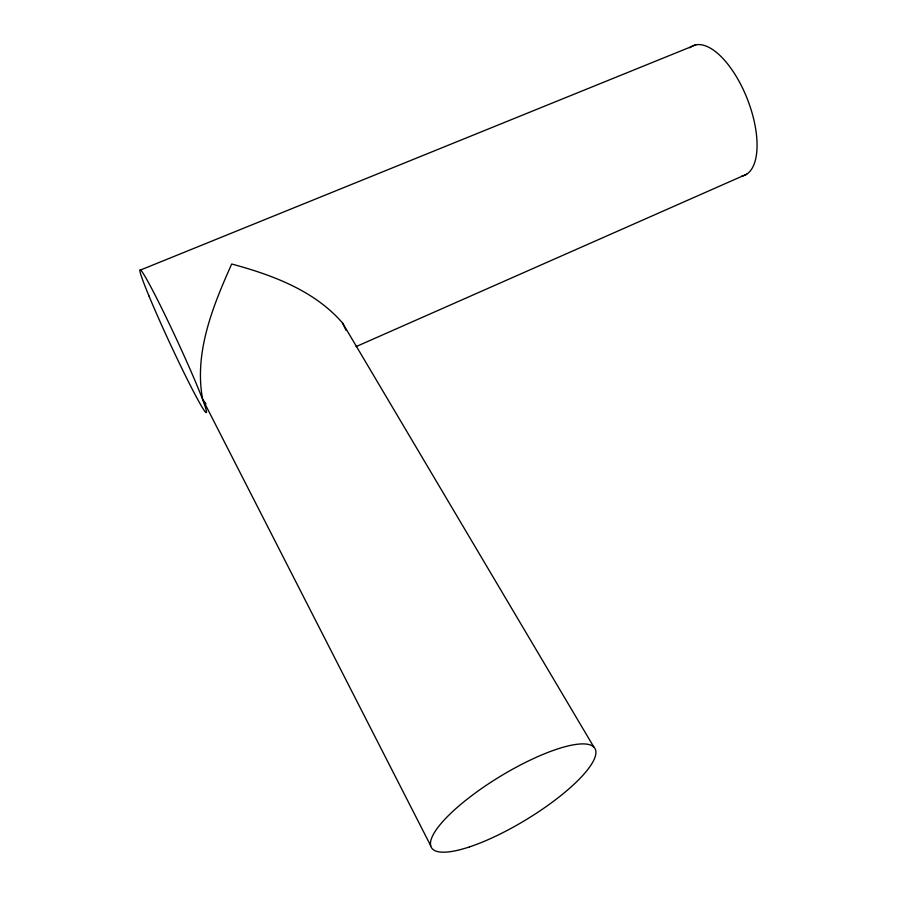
<?xml version="1.0" encoding="UTF-8"?>
<svg xmlns="http://www.w3.org/2000/svg" width="897" height="897" viewBox="0 0 897 897"><rect width="100%" height="100%" fill="white"/><g stroke="black" fill="none" stroke-linecap="round" stroke-linejoin="round"><path stroke-width="1.35" d="M356.075 346.612L746.696 174.186M140.493 270.031L695.837 44.85M593.825 746.999L342.553 323.01C314.432 290.471 272.127 274.93 231.695 264.01C212.993 305.877 193.763 352.813 202.688 399.389L430.739 845.804M202.688 399.389L205.94 403.863M342.553 323.01L346.119 330.488M689.726 47.754A69.742 30.722 68.7 0 1 746.685 97.381A69.742 30.722 68.7 0 1 741.752 176.182M148.969 295.965A78.824 3.857 65.1 0 0 205.312 411.891A78.824 3.857 65.1 0 0 165.642 316.271A78.824 3.857 65.1 0 0 148.969 295.965M469.523 846.891A95.609 25.239 -31.3 0 0 595.877 753.345A95.609 25.239 -31.3 0 0 474.221 793.8A95.609 25.239 -31.3 0 0 469.523 846.891"/></g></svg>
